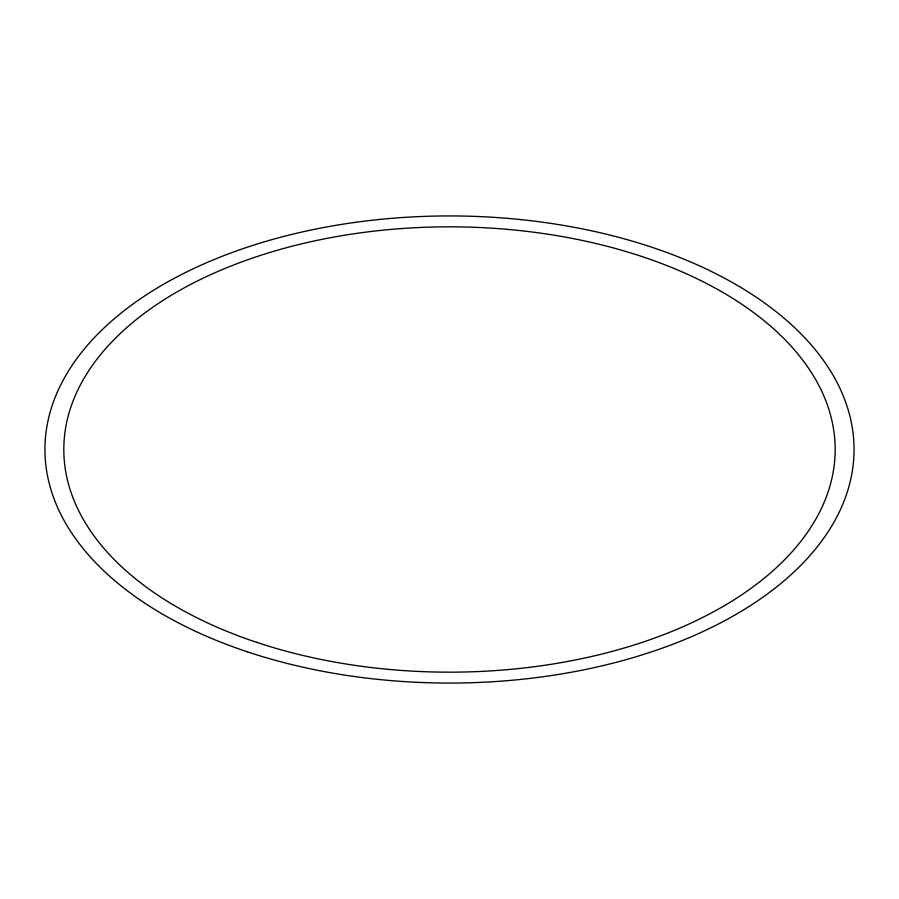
<?xml version="1.0" encoding="UTF-8"?>
<svg xmlns="http://www.w3.org/2000/svg" width="899" height="899" viewBox="0 0 899 899"><rect width="100%" height="100%" fill="white"/><g stroke="black" fill="none" stroke-linecap="round" stroke-linejoin="round"><path stroke-width="1.35" d="M247.225 651.775A404.55 233.56 0 0 0 854.05 449.5A404.55 233.56 0 0 0 247.225 247.225A404.55 233.56 0 0 0 247.225 651.775M256.665 642.336A385.671 222.66 0 0 0 835.171 449.5A385.671 222.66 0 0 0 256.665 256.665A385.671 222.66 0 0 0 256.665 642.336"/></g></svg>
